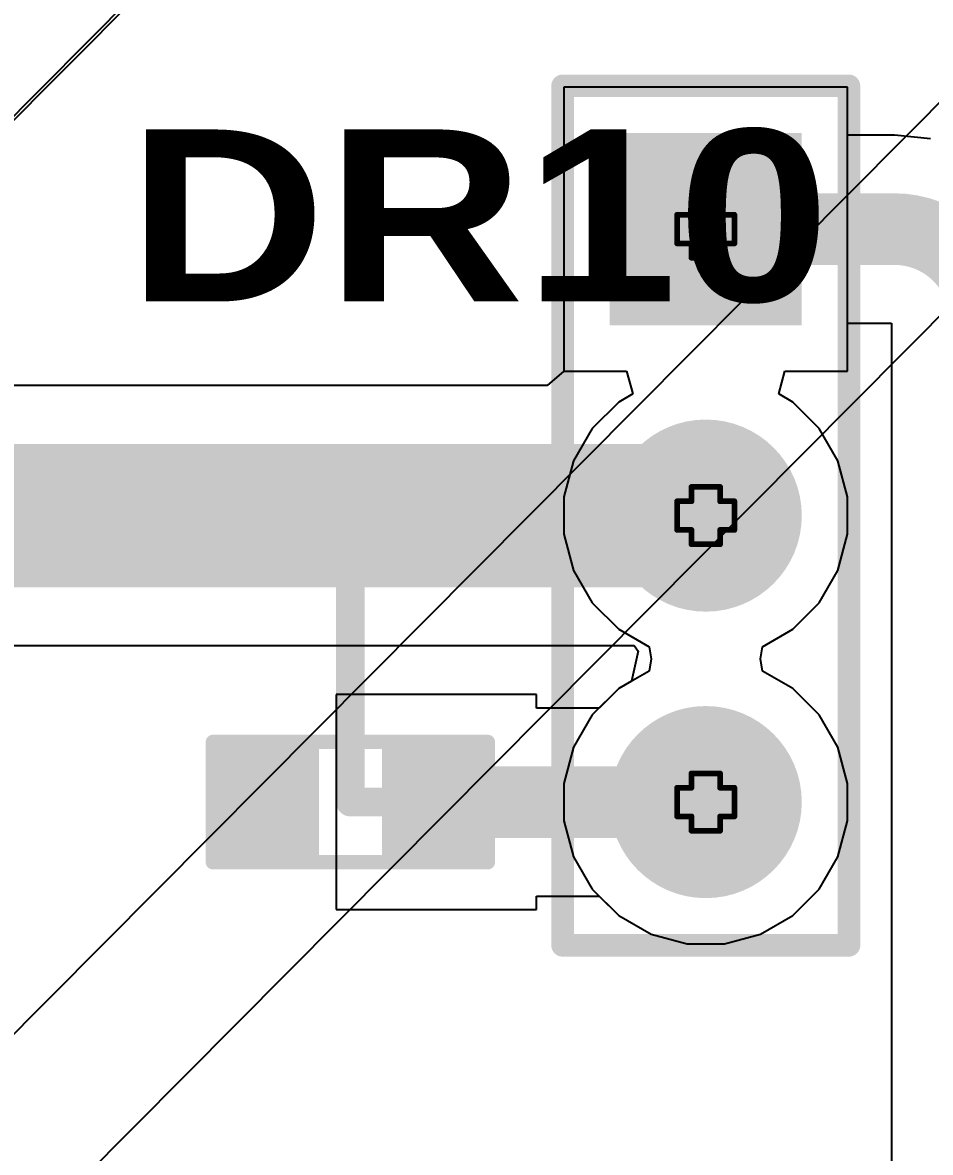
# Model space of a CAD drawing. Header units: inches. Extents: x 0 to 213, y 0 to 212.
# Drawn here: x 2.3858 to 2.7028, y 0.8089 to 1.2032 of the extents above; entities that cross this region are included whole.
import ezdxf

# ---------------------------------------------------------------- set-up
doc = ezdxf.new("R2010")
doc.units = ezdxf.units.IN
doc.header["$MEASUREMENT"] = 0
for name, color, linetype in [('Bottom Layer', 5, 'Continuous'), ('Bottom Overlay', 54, 'Continuous'), ('Bottom Paste', 16, 'Continuous'), ('Bottom Solder', 6, 'Continuous'), ('Drill Drawing', 1, 'Continuous'), ('Multi-Layer', 9, 'Continuous'), ('Pad Holes', 156, 'Continuous'), ('Top Layer', 1, 'Continuous'), ('Top Overlay', 2, 'Continuous'), ('Top Solder', 216, 'Continuous')]:
    doc.layers.add(name, color=color, linetype=linetype)
doc.styles.add('Arial Black_Bold', font='', dxfattribs={"height": 0.2})
doc.styles.get('Arial Black_Bold').set_extended_font_data('Arial Black', bold=True)

# ---------------------------------------------------------------- blocks, each defined once
blk = doc.blocks.new('R___0603_B_3')
at = {"layer": 'Bottom Layer'}
for points in [[(-0.045, -0.0175), (-0.045, 0.0175), (-0.015, 0.0175), (-0.015, -0.0175)], [(0.015, -0.0175), (0.015, 0.0175), (0.045, 0.0175), (0.045, -0.0175)]]:
    blk.add_hatch(color=5, dxfattribs=at).paths.add_polyline_path(points)
at = {"layer": 'Bottom Paste'}
for points in [[(-0.045, -0.0175), (-0.045, 0.0175), (-0.015, 0.0175), (-0.015, -0.0175)], [(0.015, -0.0175), (0.015, 0.0175), (0.045, 0.0175), (0.045, -0.0175)]]:
    blk.add_hatch(color=16, dxfattribs=at).paths.add_polyline_path(points)
at = {"layer": 'Bottom Solder'}
for points in [[(-0.049, -0.0215), (-0.049, 0.0215), (-0.011, 0.0215), (-0.011, -0.0215)], [(0.011, -0.0215), (0.011, 0.0215), (0.049, 0.0215), (0.049, -0.0215)]]:
    blk.add_hatch(color=6, dxfattribs=at).paths.add_polyline_path(points)
at = {"layer": 'Bottom Overlay'}
for points in [[(0.048, 0.021, 0.005, 0.005, 0), (-0.048, 0.021, 0.005, 0.005, 0)], [(-0.048, 0.021, 0.005, 0.005, 0), (-0.048, -0.021, 0.005, 0.005, 0)], [(0.048, 0.021, 0.005, 0.005, 0), (0.048, -0.021, 0.005, 0.005, 0)], [(0.048, -0.021, 0.005, 0.005, 0), (-0.048, -0.021, 0.005, 0.005, 0)]]:
    blk.add_lwpolyline(points, format="xyseb", dxfattribs=at)
for points in [[(-0.04925, 0.021, 0.0025, 0.0025, 1), (-0.04675, 0.021, 0.0025, 0.0025, 1)], [(-0.04925, 0.021, 0.0025, 0.0025, 1), (-0.04675, 0.021, 0.0025, 0.0025, 1)], [(0.04675, 0.021, 0.0025, 0.0025, 1), (0.04925, 0.021, 0.0025, 0.0025, 1)], [(0.04675, 0.021, 0.0025, 0.0025, 1), (0.04925, 0.021, 0.0025, 0.0025, 1)], [(-0.04925, -0.021, 0.0025, 0.0025, 1), (-0.04675, -0.021, 0.0025, 0.0025, 1)], [(-0.04925, -0.021, 0.0025, 0.0025, 1), (-0.04675, -0.021, 0.0025, 0.0025, 1)], [(0.04675, -0.021, 0.0025, 0.0025, 1), (0.04925, -0.021, 0.0025, 0.0025, 1)], [(0.04675, -0.021, 0.0025, 0.0025, 1), (0.04925, -0.021, 0.0025, 0.0025, 1)]]:
    blk.add_lwpolyline(points, format="xyseb", close=True, dxfattribs=at)
blk = doc.blocks.new('HDR1X3__15')
at = {"layer": 'Bottom Layer'}
blk.add_hatch(color=5, dxfattribs=at).paths.add_polyline_path([(-0.02953, 0.02953), (0.02953, 0.02953), (0.02953, -0.02953), (-0.02953, -0.02953)])
h = blk.add_hatch(color=5, dxfattribs=at)
edge = h.paths.add_edge_path()
edge.add_arc((0.1, 0), 0.02953, 0, 360)
h = blk.add_hatch(color=5, dxfattribs=at)
edge = h.paths.add_edge_path()
edge.add_arc((0.2, 0), 0.02953, 0, 360)
at = {"layer": 'Bottom Solder'}
blk.add_hatch(color=6, dxfattribs=at).paths.add_polyline_path([(-0.03353, 0.03353), (0.03353, 0.03353), (0.03353, -0.03353), (-0.03353, -0.03353)])
h = blk.add_hatch(color=6, dxfattribs=at)
edge = h.paths.add_edge_path()
edge.add_arc((0.1, 0), 0.03353, 0, 360)
h = blk.add_hatch(color=6, dxfattribs=at)
edge = h.paths.add_edge_path()
edge.add_arc((0.2, 0), 0.03353, 0, 360)
at = {"layer": 'Multi-Layer'}
blk.add_hatch(color=9, dxfattribs=at).paths.add_polyline_path([(-0.02953, 0.02953), (0.02953, 0.02953), (0.02953, -0.02953), (-0.02953, -0.02953)])
h = blk.add_hatch(color=9, dxfattribs=at)
edge = h.paths.add_edge_path()
edge.add_arc((0.1, 0), 0.02953, 0, 360)
h = blk.add_hatch(color=9, dxfattribs=at)
edge = h.paths.add_edge_path()
edge.add_arc((0.2, 0), 0.02953, 0, 360)
at = {"layer": 'Pad Holes'}
h = blk.add_hatch(color=7, dxfattribs=at)
edge = h.paths.add_edge_path()
edge.add_arc((0, 0), 0.01772, 0, 360)
h = blk.add_hatch(color=7, dxfattribs=at)
edge = h.paths.add_edge_path()
edge.add_arc((0.1, 0), 0.01772, 0, 360)
h = blk.add_hatch(color=7, dxfattribs=at)
edge = h.paths.add_edge_path()
edge.add_arc((0.2, 0), 0.01772, 0, 360)
at = {"layer": 'Top Layer'}
blk.add_hatch(color=1, dxfattribs=at).paths.add_polyline_path([(-0.02953, 0.02953), (0.02953, 0.02953), (0.02953, -0.02953), (-0.02953, -0.02953)])
h = blk.add_hatch(color=1, dxfattribs=at)
edge = h.paths.add_edge_path()
edge.add_arc((0.1, 0), 0.02953, 0, 360)
h = blk.add_hatch(color=1, dxfattribs=at)
edge = h.paths.add_edge_path()
edge.add_arc((0.2, 0), 0.02953, 0, 360)
at = {"layer": 'Top Solder'}
blk.add_hatch(color=216, dxfattribs=at).paths.add_polyline_path([(-0.03353, 0.03353), (0.03353, 0.03353), (0.03353, -0.03353), (-0.03353, -0.03353)])
h = blk.add_hatch(color=216, dxfattribs=at)
edge = h.paths.add_edge_path()
edge.add_arc((0.1, 0), 0.03353, 0, 360)
h = blk.add_hatch(color=216, dxfattribs=at)
edge = h.paths.add_edge_path()
edge.add_arc((0.2, 0), 0.03353, 0, 360)
at = {"layer": 'Top Overlay'}
for points in [[(-0.05, -0.05, 0.00787, 0.00787, 0), (-0.05, 0.05, 0.00787, 0.00787, 0)], [(0.25, 0.05, 0.00787, 0.00787, 0), (-0.05, 0.05, 0.00787, 0.00787, 0)], [(0.25, -0.05, 0.00787, 0.00787, 0), (0.25, 0.05, 0.00787, 0.00787, 0)], [(0.25, -0.05, 0.00787, 0.00787, 0), (-0.05, -0.05, 0.00787, 0.00787, 0)]]:
    blk.add_lwpolyline(points, format="xyseb", dxfattribs=at)
for points in [[(-0.05197, 0.05, 0.00394, 0.00394, 1), (-0.04803, 0.05, 0.00394, 0.00394, 1)], [(-0.05197, 0.05, 0.00394, 0.00394, 1), (-0.04803, 0.05, 0.00394, 0.00394, 1)], [(0.24803, 0.05, 0.00394, 0.00394, 1), (0.25197, 0.05, 0.00394, 0.00394, 1)], [(0.24803, 0.05, 0.00394, 0.00394, 1), (0.25197, 0.05, 0.00394, 0.00394, 1)], [(-0.05197, -0.05, 0.00394, 0.00394, 1), (-0.04803, -0.05, 0.00394, 0.00394, 1)], [(-0.05197, -0.05, 0.00394, 0.00394, 1), (-0.04803, -0.05, 0.00394, 0.00394, 1)], [(0.24803, -0.05, 0.00394, 0.00394, 1), (0.25197, -0.05, 0.00394, 0.00394, 1)], [(0.24803, -0.05, 0.00394, 0.00394, 1), (0.25197, -0.05, 0.00394, 0.00394, 1)]]:
    blk.add_lwpolyline(points, format="xyseb", close=True, dxfattribs=at)
blk = doc.blocks.new('5050_LED_25')
at = {"layer": 'Top Solder'}
for p in [(0.0156, -0.09023), (-0.05874, -0.09026)]:
    blk.add_line(p, (-210.22739, -211.48777), dxfattribs=at)
blk = doc.blocks.new('5050_LED_51')
at = {"layer": 'Top Solder'}
blk.add_line((-0.05874, -0.09026), (-210.62109, -211.48777), dxfattribs=at)
blk = doc.blocks.new('5050_LED_52')
at = {"layer": 'Top Solder'}
blk.add_line((-0.05874, -0.09026), (-210.22739, -211.09407), dxfattribs=at)

msp = doc.modelspace()

# ---------------------------------------------------------------- linework, layer by layer
at = {"layer": 'Bottom Layer'}
for p, q in [((2.67391, 1.18067), (2.57485, 1.18067)), ((2.57485, 1.18067), (2.57485, 1.08453)), ((2.67391, 1.16392), (2.67391, 1.18067)), ((2.69027, 1.16392), (2.67391, 1.16392)), ((2.70287, 1.16271), (2.69027, 1.16395)), ((2.69027, 1.16395), (2.69027, 1.16392)), ((2.67391, 1.08161), (2.67391, 1.09836)), ((2.67391, 1.09836), (2.68922, 1.09836)), ((2.68922, 1.09836), (2.68922, 0.336)), ((2.57485, 1.08453), (2.57485, 1.08161)), ((2.57485, 1.08161), (2.56896, 1.07653)), ((2.64987, 1.07361), (2.65201, 1.08161)), ((2.65201, 1.08161), (2.67391, 1.08161)), ((2.56896, 1.07653), (2.29369, 1.07653)), ((2.65479, 1.07077), (2.64987, 1.07361)), ((2.66401, 1.06155), (2.65479, 1.07077)), ((2.67053, 1.05026), (2.66401, 1.06155)), ((2.67391, 1.03766), (2.67053, 1.05026)), ((2.67391, 1.02462), (2.67391, 1.03766)), ((2.67053, 1.01202), (2.67391, 1.02462)), ((2.66401, 1.00073), (2.67053, 1.01202)), ((2.65479, 0.99151), (2.66401, 1.00073)), ((2.64419, 0.98539), (2.65479, 0.99151)), ((2.29369, 0.98575), (2.59942, 0.98575)), ((2.60075, 0.98384), (2.59845, 0.97336)), ((2.59942, 0.98575), (2.60075, 0.98384)), ((2.6435, 0.98114), (2.64419, 0.98539)), ((2.64419, 0.97689), (2.6435, 0.98114)), ((2.65479, 0.97077), (2.64419, 0.97689)), ((2.59397, 0.97077), (2.58712, 0.96392)), ((2.59845, 0.97336), (2.59397, 0.97077)), ((2.66401, 0.96155), (2.65479, 0.97077)), ((2.56528, 0.96864), (2.49528, 0.96864)), ((2.49528, 0.96864), (2.49528, 0.89364)), ((2.56528, 0.96392), (2.56528, 0.96864)), ((2.58712, 0.96392), (2.56528, 0.96392)), ((2.67053, 0.95026), (2.66401, 0.96155)), ((2.67391, 0.93766), (2.67053, 0.95026)), ((2.67391, 0.92462), (2.67391, 0.93766)), ((2.67053, 0.91202), (2.67391, 0.92462)), ((2.66401, 0.90073), (2.67053, 0.91202)), ((2.65479, 0.89151), (2.66401, 0.90073)), ((2.56528, 0.89364), (2.56528, 0.89836)), ((2.56528, 0.89836), (2.58712, 0.89836)), ((2.58712, 0.89836), (2.59397, 0.89151)), ((2.49528, 0.89364), (2.56528, 0.89364)), ((2.59397, 0.89151), (2.60526, 0.88499)), ((2.6435, 0.88499), (2.65479, 0.89151)), ((2.60526, 0.88499), (2.61786, 0.88161)), ((2.6309, 0.88161), (2.6435, 0.88499)), ((2.61786, 0.88161), (2.6309, 0.88161))]:
    msp.add_line(p, q, dxfattribs=at)
for points in [[(2.62438, 1.13114, 0.025, 0.025, 0), (2.69027, 1.13114, 0.025, 0.025, 0)], [(2.69027, 1.13114, 0.025, 0.025, -0.414214), (2.722, 1.09941, 0.025, 0.025, 0)], [(2.29369, 1.03114, 0.05, 0.05, 0), (2.62438, 1.03114, 0.05, 0.05, 0)], [(2.53028, 0.93114, 0.025, 0.025, 0), (2.62438, 0.93114, 0.025, 0.025, 0)]]:
    msp.add_lwpolyline(points, format="xyseb", dxfattribs=at)
for points in [[(2.61813, 1.13114, 0.0125, 0.0125, 1), (2.63063, 1.13114, 0.0125, 0.0125, 1)], [(2.68402, 1.13114, 0.0125, 0.0125, 1), (2.69652, 1.13114, 0.0125, 0.0125, 1)], [(2.68402, 1.13114, 0.0125, 0.0125, 1), (2.69652, 1.13114, 0.0125, 0.0125, 1)], [(2.61188, 1.03114, 0.025, 0.025, 1), (2.63688, 1.03114, 0.025, 0.025, 1)], [(2.52403, 0.93114, 0.0125, 0.0125, 1), (2.53653, 0.93114, 0.0125, 0.0125, 1)], [(2.61813, 0.93114, 0.0125, 0.0125, 1), (2.63063, 0.93114, 0.0125, 0.0125, 1)]]:
    msp.add_lwpolyline(points, format="xyseb", close=True, dxfattribs=at)
at = {"layer": 'Drill Drawing'}
for points in [[(2.61938, 1.13614, 0.002, 0.002, 0), (2.61938, 1.14114, 0.002, 0.002, 0)], [(2.61938, 1.14114, 0.002, 0.002, 0), (2.62938, 1.14114, 0.002, 0.002, 0)], [(2.62938, 1.13614, 0.002, 0.002, 0), (2.62938, 1.14114, 0.002, 0.002, 0)], [(2.61438, 1.12614, 0.002, 0.002, 0), (2.61438, 1.13614, 0.002, 0.002, 0)], [(2.61438, 1.13614, 0.002, 0.002, 0), (2.61938, 1.13614, 0.002, 0.002, 0)], [(2.62938, 1.13614, 0.002, 0.002, 0), (2.63438, 1.13614, 0.002, 0.002, 0)], [(2.63438, 1.12614, 0.002, 0.002, 0), (2.63438, 1.13614, 0.002, 0.002, 0)], [(2.61438, 1.12614, 0.002, 0.002, 0), (2.61938, 1.12614, 0.002, 0.002, 0)], [(2.61938, 1.12114, 0.002, 0.002, 0), (2.61938, 1.12614, 0.002, 0.002, 0)], [(2.62938, 1.12614, 0.002, 0.002, 0), (2.63438, 1.12614, 0.002, 0.002, 0)], [(2.62938, 1.12114, 0.002, 0.002, 0), (2.62938, 1.12614, 0.002, 0.002, 0)], [(2.61938, 1.12114, 0.002, 0.002, 0), (2.62938, 1.12114, 0.002, 0.002, 0)], [(2.61938, 1.03614, 0.002, 0.002, 0), (2.61938, 1.04114, 0.002, 0.002, 0)], [(2.61938, 1.04114, 0.002, 0.002, 0), (2.62938, 1.04114, 0.002, 0.002, 0)], [(2.62938, 1.03614, 0.002, 0.002, 0), (2.62938, 1.04114, 0.002, 0.002, 0)], [(2.61438, 1.02614, 0.002, 0.002, 0), (2.61438, 1.03614, 0.002, 0.002, 0)], [(2.61438, 1.03614, 0.002, 0.002, 0), (2.61938, 1.03614, 0.002, 0.002, 0)], [(2.62938, 1.03614, 0.002, 0.002, 0), (2.63438, 1.03614, 0.002, 0.002, 0)], [(2.63438, 1.02614, 0.002, 0.002, 0), (2.63438, 1.03614, 0.002, 0.002, 0)], [(2.61438, 1.02614, 0.002, 0.002, 0), (2.61938, 1.02614, 0.002, 0.002, 0)], [(2.61938, 1.02114, 0.002, 0.002, 0), (2.61938, 1.02614, 0.002, 0.002, 0)], [(2.62938, 1.02614, 0.002, 0.002, 0), (2.63438, 1.02614, 0.002, 0.002, 0)], [(2.62938, 1.02114, 0.002, 0.002, 0), (2.62938, 1.02614, 0.002, 0.002, 0)], [(2.61938, 1.02114, 0.002, 0.002, 0), (2.62938, 1.02114, 0.002, 0.002, 0)], [(2.61938, 0.93614, 0.002, 0.002, 0), (2.61938, 0.94114, 0.002, 0.002, 0)], [(2.61938, 0.94114, 0.002, 0.002, 0), (2.62938, 0.94114, 0.002, 0.002, 0)], [(2.62938, 0.93614, 0.002, 0.002, 0), (2.62938, 0.94114, 0.002, 0.002, 0)], [(2.61438, 0.92614, 0.002, 0.002, 0), (2.61438, 0.93614, 0.002, 0.002, 0)], [(2.61438, 0.93614, 0.002, 0.002, 0), (2.61938, 0.93614, 0.002, 0.002, 0)], [(2.62938, 0.93614, 0.002, 0.002, 0), (2.63438, 0.93614, 0.002, 0.002, 0)], [(2.63438, 0.92614, 0.002, 0.002, 0), (2.63438, 0.93614, 0.002, 0.002, 0)], [(2.61438, 0.92614, 0.002, 0.002, 0), (2.61938, 0.92614, 0.002, 0.002, 0)], [(2.61938, 0.92114, 0.002, 0.002, 0), (2.61938, 0.92614, 0.002, 0.002, 0)], [(2.62938, 0.92614, 0.002, 0.002, 0), (2.63438, 0.92614, 0.002, 0.002, 0)], [(2.62938, 0.92114, 0.002, 0.002, 0), (2.62938, 0.92614, 0.002, 0.002, 0)], [(2.61938, 0.92114, 0.002, 0.002, 0), (2.62938, 0.92114, 0.002, 0.002, 0)]]:
    msp.add_lwpolyline(points, format="xyseb", dxfattribs=at)
for points in [[(2.61888, 1.14114, 0.001, 0.001, 1), (2.61988, 1.14114, 0.001, 0.001, 1)], [(2.61888, 1.14114, 0.001, 0.001, 1), (2.61988, 1.14114, 0.001, 0.001, 1)], [(2.62888, 1.14114, 0.001, 0.001, 1), (2.62988, 1.14114, 0.001, 0.001, 1)], [(2.62888, 1.14114, 0.001, 0.001, 1), (2.62988, 1.14114, 0.001, 0.001, 1)], [(2.61388, 1.13614, 0.001, 0.001, 1), (2.61488, 1.13614, 0.001, 0.001, 1)], [(2.61388, 1.13614, 0.001, 0.001, 1), (2.61488, 1.13614, 0.001, 0.001, 1)], [(2.61888, 1.13614, 0.001, 0.001, 1), (2.61988, 1.13614, 0.001, 0.001, 1)], [(2.61888, 1.13614, 0.001, 0.001, 1), (2.61988, 1.13614, 0.001, 0.001, 1)], [(2.62888, 1.13614, 0.001, 0.001, 1), (2.62988, 1.13614, 0.001, 0.001, 1)], [(2.62888, 1.13614, 0.001, 0.001, 1), (2.62988, 1.13614, 0.001, 0.001, 1)], [(2.63388, 1.13614, 0.001, 0.001, 1), (2.63488, 1.13614, 0.001, 0.001, 1)], [(2.63388, 1.13614, 0.001, 0.001, 1), (2.63488, 1.13614, 0.001, 0.001, 1)], [(2.61388, 1.12614, 0.001, 0.001, 1), (2.61488, 1.12614, 0.001, 0.001, 1)], [(2.61388, 1.12614, 0.001, 0.001, 1), (2.61488, 1.12614, 0.001, 0.001, 1)], [(2.61888, 1.12614, 0.001, 0.001, 1), (2.61988, 1.12614, 0.001, 0.001, 1)], [(2.61888, 1.12614, 0.001, 0.001, 1), (2.61988, 1.12614, 0.001, 0.001, 1)], [(2.62888, 1.12614, 0.001, 0.001, 1), (2.62988, 1.12614, 0.001, 0.001, 1)], [(2.62888, 1.12614, 0.001, 0.001, 1), (2.62988, 1.12614, 0.001, 0.001, 1)], [(2.63388, 1.12614, 0.001, 0.001, 1), (2.63488, 1.12614, 0.001, 0.001, 1)], [(2.63388, 1.12614, 0.001, 0.001, 1), (2.63488, 1.12614, 0.001, 0.001, 1)], [(2.61888, 1.12114, 0.001, 0.001, 1), (2.61988, 1.12114, 0.001, 0.001, 1)], [(2.61888, 1.12114, 0.001, 0.001, 1), (2.61988, 1.12114, 0.001, 0.001, 1)], [(2.62888, 1.12114, 0.001, 0.001, 1), (2.62988, 1.12114, 0.001, 0.001, 1)], [(2.62888, 1.12114, 0.001, 0.001, 1), (2.62988, 1.12114, 0.001, 0.001, 1)], [(2.61888, 1.04114, 0.001, 0.001, 1), (2.61988, 1.04114, 0.001, 0.001, 1)], [(2.61888, 1.04114, 0.001, 0.001, 1), (2.61988, 1.04114, 0.001, 0.001, 1)], [(2.62888, 1.04114, 0.001, 0.001, 1), (2.62988, 1.04114, 0.001, 0.001, 1)], [(2.62888, 1.04114, 0.001, 0.001, 1), (2.62988, 1.04114, 0.001, 0.001, 1)], [(2.61388, 1.03614, 0.001, 0.001, 1), (2.61488, 1.03614, 0.001, 0.001, 1)], [(2.61388, 1.03614, 0.001, 0.001, 1), (2.61488, 1.03614, 0.001, 0.001, 1)], [(2.61888, 1.03614, 0.001, 0.001, 1), (2.61988, 1.03614, 0.001, 0.001, 1)], [(2.61888, 1.03614, 0.001, 0.001, 1), (2.61988, 1.03614, 0.001, 0.001, 1)], [(2.62888, 1.03614, 0.001, 0.001, 1), (2.62988, 1.03614, 0.001, 0.001, 1)], [(2.62888, 1.03614, 0.001, 0.001, 1), (2.62988, 1.03614, 0.001, 0.001, 1)], [(2.63388, 1.03614, 0.001, 0.001, 1), (2.63488, 1.03614, 0.001, 0.001, 1)], [(2.63388, 1.03614, 0.001, 0.001, 1), (2.63488, 1.03614, 0.001, 0.001, 1)], [(2.61388, 1.02614, 0.001, 0.001, 1), (2.61488, 1.02614, 0.001, 0.001, 1)], [(2.61388, 1.02614, 0.001, 0.001, 1), (2.61488, 1.02614, 0.001, 0.001, 1)], [(2.61888, 1.02614, 0.001, 0.001, 1), (2.61988, 1.02614, 0.001, 0.001, 1)], [(2.61888, 1.02614, 0.001, 0.001, 1), (2.61988, 1.02614, 0.001, 0.001, 1)], [(2.62888, 1.02614, 0.001, 0.001, 1), (2.62988, 1.02614, 0.001, 0.001, 1)], [(2.62888, 1.02614, 0.001, 0.001, 1), (2.62988, 1.02614, 0.001, 0.001, 1)], [(2.63388, 1.02614, 0.001, 0.001, 1), (2.63488, 1.02614, 0.001, 0.001, 1)], [(2.63388, 1.02614, 0.001, 0.001, 1), (2.63488, 1.02614, 0.001, 0.001, 1)], [(2.61888, 1.02114, 0.001, 0.001, 1), (2.61988, 1.02114, 0.001, 0.001, 1)], [(2.61888, 1.02114, 0.001, 0.001, 1), (2.61988, 1.02114, 0.001, 0.001, 1)], [(2.62888, 1.02114, 0.001, 0.001, 1), (2.62988, 1.02114, 0.001, 0.001, 1)], [(2.62888, 1.02114, 0.001, 0.001, 1), (2.62988, 1.02114, 0.001, 0.001, 1)], [(2.61888, 0.94114, 0.001, 0.001, 1), (2.61988, 0.94114, 0.001, 0.001, 1)], [(2.61888, 0.94114, 0.001, 0.001, 1), (2.61988, 0.94114, 0.001, 0.001, 1)], [(2.62888, 0.94114, 0.001, 0.001, 1), (2.62988, 0.94114, 0.001, 0.001, 1)], [(2.62888, 0.94114, 0.001, 0.001, 1), (2.62988, 0.94114, 0.001, 0.001, 1)], [(2.61388, 0.93614, 0.001, 0.001, 1), (2.61488, 0.93614, 0.001, 0.001, 1)], [(2.61388, 0.93614, 0.001, 0.001, 1), (2.61488, 0.93614, 0.001, 0.001, 1)], [(2.61888, 0.93614, 0.001, 0.001, 1), (2.61988, 0.93614, 0.001, 0.001, 1)], [(2.61888, 0.93614, 0.001, 0.001, 1), (2.61988, 0.93614, 0.001, 0.001, 1)], [(2.62888, 0.93614, 0.001, 0.001, 1), (2.62988, 0.93614, 0.001, 0.001, 1)], [(2.62888, 0.93614, 0.001, 0.001, 1), (2.62988, 0.93614, 0.001, 0.001, 1)], [(2.63388, 0.93614, 0.001, 0.001, 1), (2.63488, 0.93614, 0.001, 0.001, 1)], [(2.63388, 0.93614, 0.001, 0.001, 1), (2.63488, 0.93614, 0.001, 0.001, 1)], [(2.61388, 0.92614, 0.001, 0.001, 1), (2.61488, 0.92614, 0.001, 0.001, 1)], [(2.61388, 0.92614, 0.001, 0.001, 1), (2.61488, 0.92614, 0.001, 0.001, 1)], [(2.61888, 0.92614, 0.001, 0.001, 1), (2.61988, 0.92614, 0.001, 0.001, 1)], [(2.61888, 0.92614, 0.001, 0.001, 1), (2.61988, 0.92614, 0.001, 0.001, 1)], [(2.62888, 0.92614, 0.001, 0.001, 1), (2.62988, 0.92614, 0.001, 0.001, 1)], [(2.62888, 0.92614, 0.001, 0.001, 1), (2.62988, 0.92614, 0.001, 0.001, 1)], [(2.63388, 0.92614, 0.001, 0.001, 1), (2.63488, 0.92614, 0.001, 0.001, 1)], [(2.63388, 0.92614, 0.001, 0.001, 1), (2.63488, 0.92614, 0.001, 0.001, 1)], [(2.61888, 0.92114, 0.001, 0.001, 1), (2.61988, 0.92114, 0.001, 0.001, 1)], [(2.61888, 0.92114, 0.001, 0.001, 1), (2.61988, 0.92114, 0.001, 0.001, 1)], [(2.62888, 0.92114, 0.001, 0.001, 1), (2.62988, 0.92114, 0.001, 0.001, 1)], [(2.62888, 0.92114, 0.001, 0.001, 1), (2.62988, 0.92114, 0.001, 0.001, 1)]]:
    msp.add_lwpolyline(points, format="xyseb", close=True, dxfattribs=at)
at = {"layer": 'Top Layer'}
for p, q in [((2.67391, 1.18067), (2.57485, 1.18067)), ((2.57485, 1.18067), (2.57485, 1.08161)), ((2.67391, 1.08161), (2.67391, 1.18067)), ((2.57485, 1.08161), (2.59674, 1.08161)), ((2.59674, 1.08161), (2.59889, 1.07361)), ((2.64987, 1.07361), (2.65201, 1.08161)), ((2.65201, 1.08161), (2.67391, 1.08161)), ((2.59889, 1.07361), (2.59397, 1.07077)), ((2.65479, 1.07077), (2.64987, 1.07361)), ((2.59397, 1.07077), (2.58475, 1.06155)), ((2.66401, 1.06155), (2.65479, 1.07077)), ((2.58475, 1.06155), (2.57823, 1.05026)), ((2.67053, 1.05026), (2.66401, 1.06155)), ((2.57823, 1.05026), (2.57485, 1.03766)), ((2.67391, 1.03766), (2.67053, 1.05026)), ((2.57485, 1.03766), (2.57485, 1.02462)), ((2.67391, 1.02462), (2.67391, 1.03766)), ((2.57485, 1.02462), (2.57823, 1.01202)), ((2.67053, 1.01202), (2.67391, 1.02462)), ((2.57823, 1.01202), (2.58475, 1.00073)), ((2.66401, 1.00073), (2.67053, 1.01202)), ((2.58475, 1.00073), (2.59397, 0.99151)), ((2.65479, 0.99151), (2.66401, 1.00073)), ((2.59397, 0.99151), (2.60457, 0.98539)), ((2.64419, 0.98539), (2.65479, 0.99151)), ((2.60457, 0.98539), (2.60526, 0.98114)), ((2.6435, 0.98114), (2.64419, 0.98539)), ((2.60526, 0.98114), (2.60457, 0.97689)), ((2.64419, 0.97689), (2.6435, 0.98114)), ((2.60457, 0.97689), (2.59397, 0.97077)), ((2.65479, 0.97077), (2.64419, 0.97689)), ((2.59397, 0.97077), (2.58475, 0.96155)), ((2.66401, 0.96155), (2.65479, 0.97077)), ((2.58475, 0.96155), (2.57823, 0.95026)), ((2.67053, 0.95026), (2.66401, 0.96155)), ((2.57823, 0.95026), (2.57485, 0.93766)), ((2.67391, 0.93766), (2.67053, 0.95026)), ((2.57485, 0.93766), (2.57485, 0.92462)), ((2.67391, 0.92462), (2.67391, 0.93766)), ((2.57485, 0.92462), (2.57823, 0.91202)), ((2.67053, 0.91202), (2.67391, 0.92462)), ((2.57823, 0.91202), (2.58475, 0.90073)), ((2.66401, 0.90073), (2.67053, 0.91202)), ((2.58475, 0.90073), (2.59397, 0.89151)), ((2.65479, 0.89151), (2.66401, 0.90073)), ((2.59397, 0.89151), (2.60526, 0.88499)), ((2.6435, 0.88499), (2.65479, 0.89151)), ((2.60526, 0.88499), (2.61786, 0.88161)), ((2.6309, 0.88161), (2.6435, 0.88499)), ((2.61786, 0.88161), (2.6309, 0.88161))]:
    msp.add_line(p, q, dxfattribs=at)
at = {"layer": 'Top Overlay'}
for points in [[(2.50028, 0.93114, 0.01, 0.01, 0), (2.50028, 1.03114, 0.01, 0.01, 0)], [(2.50028, 1.03114, 0.01, 0.01, 0), (2.55623, 1.03114, 0.01, 0.01, 0)], [(2.50028, 0.93114, 0.01, 0.01, 0), (2.55623, 0.93114, 0.01, 0.01, 0)]]:
    msp.add_lwpolyline(points, format="xyseb", dxfattribs=at)
for points in [[(2.49778, 1.03114, 0.005, 0.005, 1), (2.50278, 1.03114, 0.005, 0.005, 1)], [(2.49778, 1.03114, 0.005, 0.005, 1), (2.50278, 1.03114, 0.005, 0.005, 1)], [(2.55373, 1.03114, 0.005, 0.005, 1), (2.55873, 1.03114, 0.005, 0.005, 1)], [(2.49778, 0.93114, 0.005, 0.005, 1), (2.50278, 0.93114, 0.005, 0.005, 1)], [(2.49778, 0.93114, 0.005, 0.005, 1), (2.50278, 0.93114, 0.005, 0.005, 1)], [(2.55373, 0.93114, 0.005, 0.005, 1), (2.55873, 0.93114, 0.005, 0.005, 1)]]:
    msp.add_lwpolyline(points, format="xyseb", close=True, dxfattribs=at)

# ---------------------------------------------------------------- block references
for name, p, rotation in [('5050_LED_51', (1.88228, 0.63705), 180), ('5050_LED_25', (2.27598, 0.63705), 180), ('5050_LED_52', (2.27598, 1.03075), 180), ('HDR1X3__15', (2.62438, 1.13114), 270), ('R___0603_B_3', (2.50028, 0.93114), 180)]:
    msp.add_blockref(name, p, dxfattribs=dict(rotation=rotation))

# ---------------------------------------------------------------- texts
at = {"layer": 'Top Overlay', "style": 'Arial Black_Bold'}
msp.add_text('DR10', height=0.06, dxfattribs=at).set_placement((2.42249, 1.10593))

doc.saveas('drawing.dxf')
